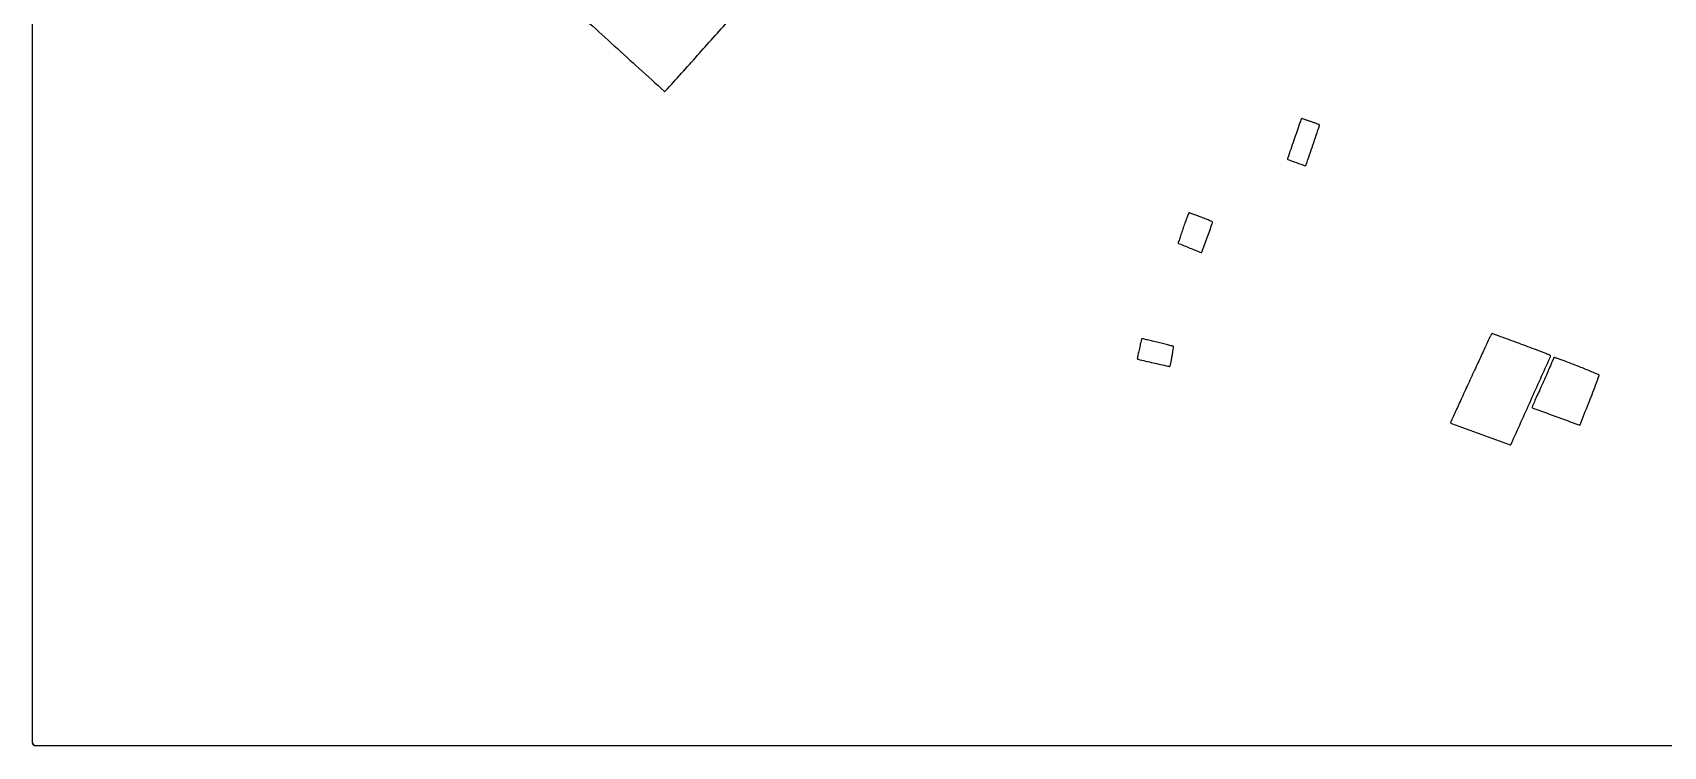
# Model space of a CAD drawing. Header units: metres. Extents: x 244 to 6504, y 133 to 4776.
# Drawn here: x 244 to 2420, y 133 to 1085 of the extents above; entities that cross this region are included whole.
import ezdxf

# ---------------------------------------------------------------- set-up
doc = ezdxf.new("R2010")
doc.units = ezdxf.units.M
doc.header["$MEASUREMENT"] = 0

msp = doc.modelspace()

# ---------------------------------------------------------------- linework, layer by layer
for points in [[(2390.74, 4302.36, -0.000001), (2436.6, 4383.87, -0.253439)], [(5649.78, 2908.29, -0.000001), (5592.12, 2927.27, -0.000136)], [(2358.85, 2292.47, -0.000002), (2402.87, 2275.77, -0.000001), (2455, 2255.99, -0.000469)], [(2661.8, 3304.26, -0.000001), (2697.55, 3290.75, -0.000089)], [(2166.88, 2385.74, -0.000003), (2059.01, 2428.09, -0.099946)], [(2910.82, 2101.23, -0.000002), (2871.64, 2116.15, -0.08954)], [(3433.83, 1894.18, -0.000012), (3289.85, 1953, -0.000025)], [(2535.59, 1289.9, -0.000004), (2496.83, 1304.97, -0.000295)], [(954.24, 1127.21, 0.000043), (1020.07, 1067.33, 0.000012), (1086.8, 1006.65, 0.271285), (1087.59, 1006.49, 0.130285), (1088.53, 1007.11, 0.000021), (1130.84, 1054.31, 0.000014), (1173.26, 1101.65, 0.206657)]]:
    msp.add_lwpolyline(points, format="xyb")
at = {"linetype": 'ByBlock'}
msp.add_lwpolyline([(6503.77, 4771.63), (6503.77, 138.03, -0.4142136), (6499.85, 134.12), (248.05, 134.12, -0.4142136), (244.14, 138.03), (244.14, 4771.63, -0.4142136), (248.05, 4775.55), (6499.85, 4775.55)], format="xyb", dxfattribs=at)
for points in [[(1936.36, 969.43, 0.008467), (1934.28, 963.74, 0.000294), (1926.59, 941.48, 0.000034), (1918.22, 917.16, 0.083115), (1918.1, 916.44, 0.315434), (1918.55, 915.79, 0.000749), (1930, 911.64, 0.000778), (1941.45, 907.54, 0.289684), (1942.28, 907.73, 0.114939), (1943.17, 909.17, 0.000224), (1951.95, 935.03, 0.000109), (1960.84, 961.29, 0.298248), (1960.67, 961.98, 0.094151), (1960.23, 962.25, 0.001106), (1957.1, 963.43, 0.003306), (1953.46, 964.76, 0.002148), (1949.23, 966.26, -0.000116), (1944.99, 967.74, -0.000175), (1941.29, 969.03, -0.000066), (1938.12, 970.15, -0.004197), (1937.56, 970.35, 0.158227), (1937.24, 970.36, 0.095525), (1936.9, 970.19, 0.077857), (1936.59, 969.86, 0.059739)], [(1779.15, 824.96, 0.000978), (1776.55, 817.35, 0.001562), (1774.36, 810.84, 0.000292), (1772.45, 805.09, 0.083131), (1772.37, 804.59, 0.30121), (1772.8, 803.96, 0.000368), (1787.92, 797.77, 0.000352), (1803.07, 791.6, 0.336078), (1803.75, 791.78, 0.078986), (1804.05, 792.32, 0.000036), (1810.97, 811.6, 0.000096), (1817.73, 830.43, 0.028612), (1818.19, 832, 0.352846), (1817.92, 832.57, 0.006293), (1814.58, 834.11, 0.010239), (1809.92, 836.07, 0.00332), (1802.94, 838.79, 0.001585), (1796.95, 841.05, 0.00248), (1791.79, 842.95, 0.000669), (1787.28, 844.58, 0.08935), (1786.71, 844.68, 0.306399), (1786.3, 844.4, 0.001196), (1784.17, 838.88, 0.0053), (1781.81, 832.51, 0.00324)], [(1722.36, 672.01, -0.000643), (1721.79, 669.45, -0.000252), (1721, 665.92, -0.000249), (1720.15, 662.09, -0.000311), (1719.35, 658.54, 0.005836), (1718.66, 655.34, 0.009198), (1718.16, 652.57, 0.003835), (1717.79, 650.22, 0.247253), (1717.93, 649.85, 0.131064), (1718.8, 649.39, 0.000151), (1738.95, 644.74, 0.000332), (1758.59, 640.24, 0.056248), (1760.75, 639.99, 0.034773), (1761.14, 640.02, 0.052934), (1761.47, 640.1, 0.06902), (1761.69, 640.22, 0.240634), (1761.76, 640.36, -0.044756), (1761.79, 640.65, -0.000136), (1762.46, 644.34, -0.000789), (1763.22, 648.5, -0.000493), (1764.12, 653.37, 0.004509), (1764.99, 658.25, 0.007179), (1765.63, 662.44, 0.002409), (1766.11, 666.04, 0.243686), (1765.95, 666.51, 0.122092), (1765.46, 666.77, 0.000564), (1759.81, 668.25, 0.002609), (1753.36, 669.89, 0.00164), (1745.81, 671.75, -0.000118), (1738.2, 673.59, -0.000177), (1731.57, 675.2, -0.000068), (1725.87, 676.59, -0.004166), (1724.86, 676.85, 0.160705), (1724.09, 676.8, 0.179938), (1723.54, 676.3, 0.059014), (1723.07, 675.05, 0.006222)], [(2187.78, 678.25, -0.000727), (2185.98, 674.35, -0.000023), (2178.65, 658.56, -0.000045), (2170.01, 639.95, -0.000031), (2160.24, 618.91, 0.001177), (2150.69, 598.21, 0.00195), (2142.74, 580.69, 0.000162), (2135.69, 564.99, 0.31898), (2135.8, 564.48, 0.102597), (2136.99, 563.75, 0.000059), (2175.98, 549.6, 0.000026), (2215.34, 535.32, 0.301922), (2215.84, 535.44, 0.080958), (2216.49, 536.43, 0.000014), (2242.53, 594.3, 0.000021), (2268.45, 651.94, 0.055105), (2268.98, 653.57, 0.351584), (2268.42, 654.66, 0.008533), (2262.88, 657.03, 0.007263), (2253.26, 660.79, 0.000741), (2230.3, 669.33, 0.000455), (2215.33, 674.86, 0.000745), (2202.64, 679.51, 0.000059), (2191.24, 683.67, 0.097097), (2190.82, 683.74, 0.256416), (2190.54, 683.56, 0.005691), (2189.71, 682.12, 0.011458), (2188.78, 680.35, 0.007316)], [(2269.8, 643.14, -0.007451), (2267.77, 638.26, -0.00155), (2264.05, 629.76, -0.001627), (2259.67, 619.91, -0.001536), (2255.14, 609.9, 0.00226), (2250.9, 600.49, 0.00373), (2247.41, 592.5, 0.000582), (2244.39, 585.43, 0.328337), (2244.49, 585.01, 0.088632), (2245.6, 584.37, 0.000069), (2276.19, 573.2, 0.00007), (2306.77, 562.05, 0.087594), (2308.04, 561.83, 0.308479), (2308.53, 562.16, 0.000066), (2319.56, 590.28, 0.001228), (2329.19, 615.01, 0.007588), (2333.91, 627.81, 0.397126), (2333.53, 628.67, 0.000861), (2319.07, 634.71, 0.005173), (2303.88, 640.83, 0.005049), (2288.45, 646.69, 0.001011), (2282.97, 648.7, 0.001614), (2278.28, 650.38, 0.000303), (2274.14, 651.86, 0.085468), (2273.78, 651.92, 0.292195), (2273.52, 651.75, 0.002136), (2272.41, 649.34, 0.007058), (2271.18, 646.51, 0.004357)]]:
    msp.add_lwpolyline(points, format="xyb", close=True)
msp.add_arc((248.05, 138.03), 3.92, 180, 270, dxfattribs=at)

doc.saveas('drawing.dxf')
